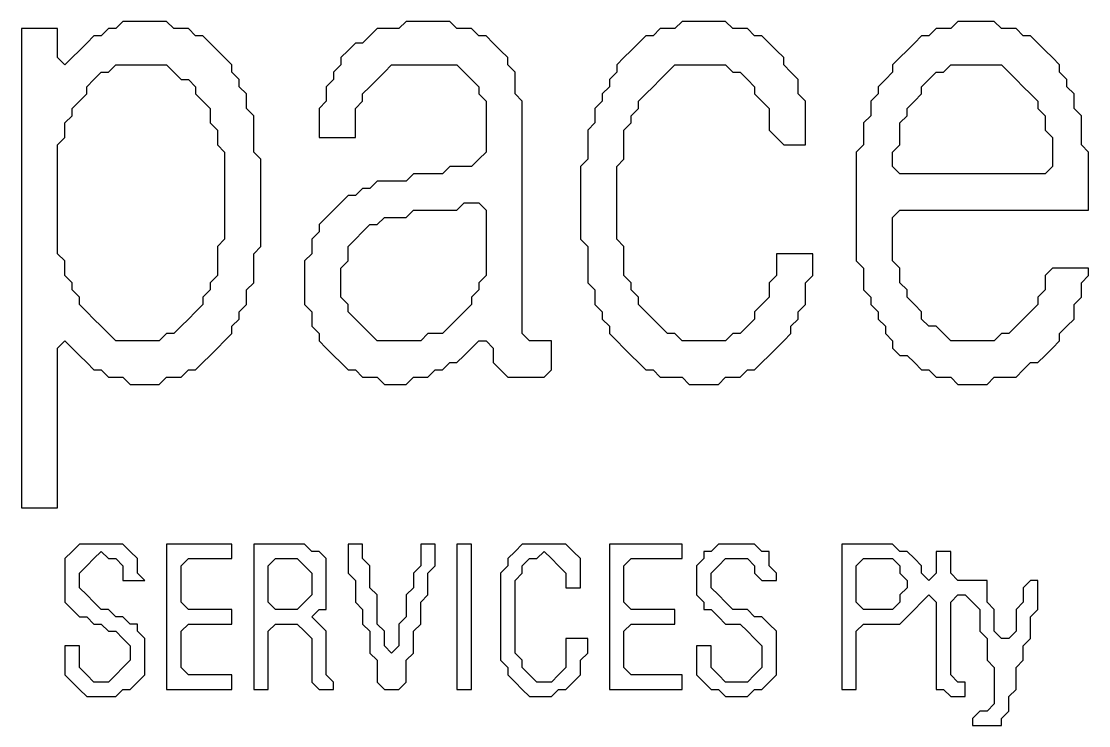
# Model space of a CAD drawing. Header units: metres. Extents: x 2.6 to 61.3, y 0.6 to 21.9.
# Drawn here: x 27.3 to 42, y 5.5 to 15.2 of the extents above; entities that cross this region are included whole.
import ezdxf

# ---------------------------------------------------------------- set-up
doc = ezdxf.new("R2010")
doc.units = ezdxf.units.M

msp = doc.modelspace()

# ---------------------------------------------------------------- linework, layer by layer
for points in [[(28.7, 15.2), (28.6, 15.1), (28.5, 15.1), (28.4, 15), (28.3, 15), (28.2, 14.9), (28.1, 14.8), (28, 14.7), (27.9, 14.6), (27.8, 14.7), (27.8, 14.8), (27.8, 14.9), (27.8, 15), (27.8, 15.1), (27.7, 15.1), (27.6, 15.1), (27.5, 15.1), (27.4, 15.1), (27.3, 15.1), (27.3, 15), (27.3, 14.9), (27.3, 14.8), (27.3, 14.7), (27.3, 14.6), (27.3, 14.5), (27.3, 14.4), (27.3, 14.3), (27.3, 14.2), (27.3, 14.1), (27.3, 14), (27.3, 13.9), (27.3, 13.8), (27.3, 13.7), (27.3, 13.6), (27.3, 13.5), (27.3, 13.4), (27.3, 13.3), (27.3, 13.2), (27.3, 13.1), (27.3, 13), (27.3, 12.9), (27.3, 12.8), (27.3, 12.7), (27.3, 12.6), (27.3, 12.5), (27.3, 12.4), (27.3, 12.3), (27.3, 12.2), (27.3, 12.1), (27.3, 12), (27.3, 11.9), (27.3, 11.8), (27.3, 11.7), (27.3, 11.6), (27.3, 11.5), (27.3, 11.4), (27.3, 11.3), (27.3, 11.2), (27.3, 11.1), (27.3, 11), (27.3, 10.9), (27.3, 10.8), (27.3, 10.7), (27.3, 10.6), (27.3, 10.5), (27.3, 10.4), (27.3, 10.3), (27.3, 10.2), (27.3, 10.1), (27.3, 10), (27.3, 9.9), (27.3, 9.8), (27.3, 9.7), (27.3, 9.6), (27.3, 9.5), (27.3, 9.4), (27.3, 9.3), (27.3, 9.2), (27.3, 9.1), (27.3, 9), (27.3, 8.9), (27.3, 8.8), (27.3, 8.7), (27.3, 8.6), (27.3, 8.5), (27.4, 8.5), (27.5, 8.5), (27.6, 8.5), (27.7, 8.5), (27.8, 8.5), (27.8, 8.6), (27.8, 8.7), (27.8, 8.8), (27.8, 8.9), (27.8, 9), (27.8, 9.1), (27.8, 9.2), (27.8, 9.3), (27.8, 9.4), (27.8, 9.5), (27.8, 9.6), (27.8, 9.7), (27.8, 9.8), (27.8, 9.9), (27.8, 10), (27.8, 10.1), (27.8, 10.2), (27.8, 10.3), (27.8, 10.4), (27.8, 10.5), (27.8, 10.6), (27.8, 10.7), (27.9, 10.8), (28, 10.7), (28.1, 10.6), (28.2, 10.5), (28.3, 10.4), (28.4, 10.4), (28.5, 10.3), (28.6, 10.3), (28.7, 10.3), (28.8, 10.2), (28.9, 10.2), (29, 10.2), (29.1, 10.2), (29.2, 10.2), (29.3, 10.3), (29.4, 10.3), (29.5, 10.3), (29.6, 10.4), (29.7, 10.4), (29.8, 10.5), (29.9, 10.6), (30, 10.7), (30.1, 10.8), (30.2, 10.9), (30.2, 11), (30.3, 11.1), (30.3, 11.2), (30.4, 11.3), (30.4, 11.4), (30.4, 11.5), (30.5, 11.6), (30.5, 11.7), (30.5, 11.8), (30.5, 11.9), (30.5, 12), (30.6, 12.1), (30.6, 12.2), (30.6, 12.3), (30.6, 12.4), (30.6, 12.5), (30.6, 12.6), (30.6, 12.7), (30.6, 12.8), (30.6, 12.9), (30.6, 13), (30.6, 13.1), (30.6, 13.2), (30.6, 13.3), (30.5, 13.4), (30.5, 13.5), (30.5, 13.6), (30.5, 13.7), (30.5, 13.8), (30.5, 13.9), (30.4, 14), (30.4, 14.1), (30.4, 14.2), (30.3, 14.3), (30.3, 14.4), (30.2, 14.5), (30.2, 14.6), (30.1, 14.7), (30, 14.8), (29.9, 14.9), (29.8, 15), (29.7, 15), (29.6, 15.1), (29.5, 15.1), (29.4, 15.1), (29.3, 15.2), (29.2, 15.2), (29.1, 15.2), (29, 15.2), (28.9, 15.2), (28.8, 15.2), (28.7, 15.2)], [(32.6, 15.2), (32.5, 15.1), (32.4, 15.1), (32.3, 15.1), (32.2, 15.1), (32.1, 15), (32, 14.9), (31.9, 14.9), (31.8, 14.8), (31.7, 14.7), (31.7, 14.6), (31.6, 14.5), (31.6, 14.4), (31.5, 14.3), (31.5, 14.2), (31.5, 14.1), (31.4, 14), (31.4, 13.9), (31.4, 13.8), (31.4, 13.7), (31.4, 13.6), (31.5, 13.6), (31.6, 13.6), (31.7, 13.6), (31.8, 13.6), (31.9, 13.6), (31.9, 13.7), (31.9, 13.8), (31.9, 13.9), (31.9, 14), (32, 14.1), (32, 14.2), (32.1, 14.3), (32.2, 14.4), (32.3, 14.5), (32.4, 14.6), (32.5, 14.6), (32.6, 14.6), (32.7, 14.6), (32.8, 14.6), (32.9, 14.6), (33, 14.6), (33.1, 14.6), (33.2, 14.6), (33.3, 14.6), (33.4, 14.5), (33.5, 14.4), (33.6, 14.3), (33.6, 14.2), (33.7, 14.1), (33.7, 14), (33.7, 13.9), (33.7, 13.8), (33.7, 13.7), (33.7, 13.6), (33.7, 13.5), (33.7, 13.4), (33.6, 13.3), (33.5, 13.2), (33.4, 13.2), (33.3, 13.2), (33.2, 13.2), (33.1, 13.1), (33, 13.1), (32.9, 13.1), (32.8, 13.1), (32.7, 13.1), (32.6, 13), (32.5, 13), (32.4, 13), (32.3, 13), (32.2, 13), (32.1, 12.9), (32, 12.9), (31.9, 12.8), (31.8, 12.8), (31.7, 12.7), (31.6, 12.6), (31.5, 12.5), (31.4, 12.4), (31.4, 12.3), (31.3, 12.2), (31.3, 12.1), (31.3, 12), (31.2, 11.9), (31.2, 11.8), (31.2, 11.7), (31.2, 11.6), (31.2, 11.5), (31.2, 11.4), (31.2, 11.3), (31.3, 11.2), (31.3, 11.1), (31.3, 11), (31.4, 10.9), (31.4, 10.8), (31.5, 10.7), (31.6, 10.6), (31.7, 10.5), (31.8, 10.4), (31.9, 10.4), (32, 10.3), (32.1, 10.3), (32.2, 10.3), (32.3, 10.2), (32.4, 10.2), (32.5, 10.2), (32.6, 10.2), (32.7, 10.3), (32.8, 10.3), (32.9, 10.3), (33, 10.4), (33.1, 10.4), (33.2, 10.5), (33.3, 10.5), (33.4, 10.6), (33.5, 10.7), (33.6, 10.8), (33.7, 10.8), (33.8, 10.7), (33.8, 10.6), (33.8, 10.5), (33.9, 10.4), (34, 10.3), (34.1, 10.3), (34.2, 10.3), (34.3, 10.3), (34.4, 10.3), (34.5, 10.3), (34.6, 10.4), (34.6, 10.5), (34.6, 10.6), (34.6, 10.7), (34.6, 10.8), (34.5, 10.8), (34.4, 10.8), (34.3, 10.8), (34.2, 10.9), (34.2, 11), (34.2, 11.1), (34.2, 11.2), (34.2, 11.3), (34.2, 11.4), (34.2, 11.5), (34.2, 11.6), (34.2, 11.7), (34.2, 11.8), (34.2, 11.9), (34.2, 12), (34.2, 12.1), (34.2, 12.2), (34.2, 12.3), (34.2, 12.4), (34.2, 12.5), (34.2, 12.6), (34.2, 12.7), (34.2, 12.8), (34.2, 12.9), (34.2, 13), (34.2, 13.1), (34.2, 13.2), (34.2, 13.3), (34.2, 13.4), (34.2, 13.5), (34.2, 13.6), (34.2, 13.7), (34.2, 13.8), (34.2, 13.9), (34.2, 14), (34.2, 14.1), (34.1, 14.2), (34.1, 14.3), (34.1, 14.4), (34.1, 14.5), (34, 14.6), (34, 14.7), (33.9, 14.8), (33.8, 14.9), (33.7, 15), (33.6, 15), (33.5, 15.1), (33.4, 15.1), (33.3, 15.1), (33.2, 15.2), (33.1, 15.2), (33, 15.2), (32.9, 15.2), (32.8, 15.2), (32.7, 15.2), (32.6, 15.2)], [(36.4, 15.2), (36.3, 15.1), (36.2, 15.1), (36.1, 15.1), (36, 15), (35.9, 15), (35.8, 14.9), (35.7, 14.8), (35.6, 14.7), (35.5, 14.6), (35.5, 14.5), (35.4, 14.4), (35.4, 14.3), (35.3, 14.2), (35.3, 14.1), (35.2, 14), (35.2, 13.9), (35.2, 13.8), (35.1, 13.7), (35.1, 13.6), (35.1, 13.5), (35.1, 13.4), (35.1, 13.3), (35, 13.2), (35, 13.1), (35, 13), (35, 12.9), (35, 12.8), (35, 12.7), (35, 12.6), (35, 12.5), (35, 12.4), (35, 12.3), (35, 12.2), (35.1, 12.1), (35.1, 12), (35.1, 11.9), (35.1, 11.8), (35.1, 11.7), (35.1, 11.6), (35.2, 11.5), (35.2, 11.4), (35.2, 11.3), (35.3, 11.2), (35.3, 11.1), (35.4, 11), (35.4, 10.9), (35.5, 10.8), (35.6, 10.7), (35.7, 10.6), (35.8, 10.5), (35.9, 10.4), (36, 10.4), (36.1, 10.3), (36.2, 10.3), (36.3, 10.3), (36.4, 10.3), (36.5, 10.2), (36.6, 10.2), (36.7, 10.2), (36.8, 10.2), (36.9, 10.2), (37, 10.3), (37.1, 10.3), (37.2, 10.3), (37.3, 10.4), (37.4, 10.4), (37.5, 10.5), (37.6, 10.6), (37.7, 10.7), (37.8, 10.8), (37.9, 10.9), (37.9, 11), (38, 11.1), (38, 11.2), (38.1, 11.3), (38.1, 11.4), (38.1, 11.5), (38.1, 11.6), (38.2, 11.7), (38.2, 11.8), (38.2, 11.9), (38.2, 12), (38.1, 12), (38, 12), (37.9, 12), (37.8, 12), (37.7, 12), (37.7, 11.9), (37.7, 11.8), (37.7, 11.7), (37.6, 11.6), (37.6, 11.5), (37.6, 11.4), (37.5, 11.3), (37.4, 11.2), (37.4, 11.1), (37.3, 11), (37.2, 10.9), (37.1, 10.9), (37, 10.8), (36.9, 10.8), (36.8, 10.8), (36.7, 10.8), (36.6, 10.8), (36.5, 10.8), (36.4, 10.8), (36.3, 10.9), (36.2, 10.9), (36.1, 11), (36, 11.1), (35.9, 11.2), (35.8, 11.3), (35.8, 11.4), (35.7, 11.5), (35.7, 11.6), (35.6, 11.7), (35.6, 11.8), (35.6, 11.9), (35.6, 12), (35.6, 12.1), (35.5, 12.2), (35.5, 12.3), (35.5, 12.4), (35.5, 12.5), (35.5, 12.6), (35.5, 12.7), (35.5, 12.8), (35.5, 12.9), (35.5, 13), (35.5, 13.1), (35.5, 13.2), (35.6, 13.3), (35.6, 13.4), (35.6, 13.5), (35.6, 13.6), (35.6, 13.7), (35.7, 13.8), (35.7, 13.9), (35.8, 14), (35.8, 14.1), (35.9, 14.2), (36, 14.3), (36.1, 14.4), (36.2, 14.5), (36.3, 14.6), (36.4, 14.6), (36.5, 14.6), (36.6, 14.6), (36.7, 14.6), (36.8, 14.6), (36.9, 14.6), (37, 14.6), (37.1, 14.5), (37.2, 14.5), (37.3, 14.4), (37.4, 14.3), (37.4, 14.2), (37.5, 14.1), (37.6, 14), (37.6, 13.9), (37.6, 13.8), (37.6, 13.7), (37.7, 13.6), (37.8, 13.5), (37.9, 13.5), (38, 13.5), (38.1, 13.5), (38.1, 13.6), (38.1, 13.7), (38.1, 13.8), (38.1, 13.9), (38.1, 14), (38.1, 14.1), (38, 14.2), (38, 14.3), (38, 14.4), (37.9, 14.5), (37.8, 14.6), (37.8, 14.7), (37.7, 14.8), (37.6, 14.9), (37.5, 15), (37.4, 15), (37.3, 15.1), (37.2, 15.1), (37.1, 15.1), (37, 15.2), (36.9, 15.2), (36.8, 15.2), (36.7, 15.2), (36.6, 15.2), (36.5, 15.2), (36.4, 15.2)], [(40.2, 15.2), (40.1, 15.1), (40, 15.1), (39.9, 15.1), (39.8, 15), (39.7, 15), (39.6, 14.9), (39.5, 14.8), (39.4, 14.7), (39.3, 14.6), (39.3, 14.5), (39.2, 14.4), (39.1, 14.3), (39.1, 14.2), (39, 14.1), (39, 14), (39, 13.9), (38.9, 13.8), (38.9, 13.7), (38.9, 13.6), (38.9, 13.5), (38.8, 13.4), (38.8, 13.3), (38.8, 13.2), (38.8, 13.1), (38.8, 13), (38.8, 12.9), (38.8, 12.8), (38.8, 12.7), (38.8, 12.6), (38.8, 12.5), (38.8, 12.4), (38.8, 12.3), (38.8, 12.2), (38.8, 12.1), (38.8, 12), (38.8, 11.9), (38.9, 11.8), (38.9, 11.7), (38.9, 11.6), (38.9, 11.5), (39, 11.4), (39, 11.3), (39.1, 11.2), (39.1, 11.1), (39.2, 11), (39.2, 10.9), (39.3, 10.8), (39.3, 10.7), (39.4, 10.6), (39.5, 10.6), (39.6, 10.5), (39.7, 10.4), (39.8, 10.4), (39.9, 10.3), (40, 10.3), (40.1, 10.3), (40.2, 10.2), (40.3, 10.2), (40.4, 10.2), (40.5, 10.2), (40.6, 10.2), (40.7, 10.3), (40.8, 10.3), (40.9, 10.3), (41, 10.3), (41.1, 10.4), (41.2, 10.5), (41.3, 10.5), (41.4, 10.6), (41.5, 10.7), (41.6, 10.8), (41.6, 10.9), (41.7, 11), (41.8, 11.1), (41.8, 11.2), (41.8, 11.3), (41.9, 11.4), (41.9, 11.5), (41.9, 11.6), (42, 11.7), (42, 11.8), (41.9, 11.8), (41.8, 11.8), (41.7, 11.8), (41.6, 11.8), (41.5, 11.8), (41.4, 11.7), (41.4, 11.6), (41.4, 11.5), (41.3, 11.4), (41.3, 11.3), (41.2, 11.2), (41.1, 11.1), (41, 11), (40.9, 10.9), (40.8, 10.9), (40.7, 10.8), (40.6, 10.8), (40.5, 10.8), (40.4, 10.8), (40.3, 10.8), (40.2, 10.8), (40.1, 10.8), (40, 10.9), (39.9, 11), (39.8, 11), (39.7, 11.1), (39.7, 11.2), (39.6, 11.3), (39.5, 11.4), (39.5, 11.5), (39.4, 11.6), (39.4, 11.7), (39.4, 11.8), (39.3, 11.9), (39.3, 12), (39.3, 12.1), (39.3, 12.2), (39.3, 12.3), (39.3, 12.4), (39.3, 12.5), (39.4, 12.6), (39.5, 12.6), (39.6, 12.6), (39.7, 12.6), (39.8, 12.6), (39.9, 12.6), (40, 12.6), (40.1, 12.6), (40.2, 12.6), (40.3, 12.6), (40.4, 12.6), (40.5, 12.6), (40.6, 12.6), (40.7, 12.6), (40.8, 12.6), (40.9, 12.6), (41, 12.6), (41.1, 12.6), (41.2, 12.6), (41.3, 12.6), (41.4, 12.6), (41.5, 12.6), (41.6, 12.6), (41.7, 12.6), (41.8, 12.6), (41.9, 12.6), (42, 12.6), (42, 12.7), (42, 12.8), (42, 12.9), (42, 13), (42, 13.1), (42, 13.2), (42, 13.3), (42, 13.4), (41.9, 13.5), (41.9, 13.6), (41.9, 13.7), (41.9, 13.8), (41.9, 13.9), (41.8, 14), (41.8, 14.1), (41.8, 14.2), (41.7, 14.3), (41.7, 14.4), (41.6, 14.5), (41.6, 14.6), (41.5, 14.7), (41.4, 14.8), (41.3, 14.9), (41.2, 15), (41.1, 15), (41, 15.1), (40.9, 15.1), (40.8, 15.1), (40.7, 15.2), (40.6, 15.2), (40.5, 15.2), (40.4, 15.2), (40.3, 15.2), (40.2, 15.2)], [(28.5, 14.5), (28.6, 14.6), (28.7, 14.6), (28.8, 14.6), (28.9, 14.6), (29, 14.6), (29.1, 14.6), (29.2, 14.6), (29.3, 14.6), (29.4, 14.5), (29.5, 14.4), (29.6, 14.4), (29.7, 14.3), (29.7, 14.2), (29.8, 14.1), (29.9, 14), (29.9, 13.9), (29.9, 13.8), (30, 13.7), (30, 13.6), (30, 13.5), (30.1, 13.4), (30.1, 13.3), (30.1, 13.2), (30.1, 13.1), (30.1, 13), (30.1, 12.9), (30.1, 12.8), (30.1, 12.7), (30.1, 12.6), (30.1, 12.5), (30.1, 12.4), (30.1, 12.3), (30.1, 12.2), (30, 12.1), (30, 12), (30, 11.9), (30, 11.8), (30, 11.7), (29.9, 11.6), (29.9, 11.5), (29.8, 11.4), (29.8, 11.3), (29.7, 11.2), (29.6, 11.1), (29.5, 11), (29.4, 10.9), (29.3, 10.9), (29.2, 10.8), (29.1, 10.8), (29, 10.8), (28.9, 10.8), (28.8, 10.8), (28.7, 10.8), (28.6, 10.8), (28.5, 10.9), (28.4, 11), (28.3, 11.1), (28.2, 11.2), (28.1, 11.3), (28.1, 11.4), (28, 11.5), (28, 11.6), (27.9, 11.7), (27.9, 11.8), (27.9, 11.9), (27.8, 12), (27.8, 12.1), (27.8, 12.2), (27.8, 12.3), (27.8, 12.4), (27.8, 12.5), (27.8, 12.6), (27.8, 12.7), (27.8, 12.8), (27.8, 12.9), (27.8, 13), (27.8, 13.1), (27.8, 13.2), (27.8, 13.3), (27.8, 13.4), (27.8, 13.5), (27.9, 13.6), (27.9, 13.7), (27.9, 13.8), (28, 13.9), (28, 14), (28.1, 14.1), (28.2, 14.2), (28.2, 14.3), (28.3, 14.4), (28.4, 14.5), (28.5, 14.5)], [(40, 14.5), (40.1, 14.6), (40.2, 14.6), (40.3, 14.6), (40.4, 14.6), (40.5, 14.6), (40.6, 14.6), (40.7, 14.6), (40.8, 14.6), (40.9, 14.5), (41, 14.4), (41.1, 14.3), (41.2, 14.2), (41.3, 14.1), (41.3, 14), (41.4, 13.9), (41.4, 13.8), (41.4, 13.7), (41.5, 13.6), (41.5, 13.5), (41.5, 13.4), (41.5, 13.3), (41.5, 13.2), (41.4, 13.1), (41.3, 13.1), (41.2, 13.1), (41.1, 13.1), (41, 13.1), (40.9, 13.1), (40.8, 13.1), (40.7, 13.1), (40.6, 13.1), (40.5, 13.1), (40.4, 13.1), (40.3, 13.1), (40.2, 13.1), (40.1, 13.1), (40, 13.1), (39.9, 13.1), (39.8, 13.1), (39.7, 13.1), (39.6, 13.1), (39.5, 13.1), (39.4, 13.1), (39.3, 13.2), (39.3, 13.3), (39.3, 13.4), (39.4, 13.5), (39.4, 13.6), (39.4, 13.7), (39.4, 13.8), (39.5, 13.9), (39.5, 14), (39.6, 14.1), (39.7, 14.2), (39.7, 14.3), (39.8, 14.4), (39.9, 14.5), (40, 14.5)], [(33.3, 12.6), (33.4, 12.7), (33.5, 12.7), (33.6, 12.7), (33.7, 12.6), (33.7, 12.5), (33.7, 12.4), (33.7, 12.3), (33.7, 12.2), (33.7, 12.1), (33.7, 12), (33.7, 11.9), (33.7, 11.8), (33.7, 11.7), (33.6, 11.6), (33.6, 11.5), (33.5, 11.4), (33.5, 11.3), (33.4, 11.2), (33.3, 11.1), (33.2, 11), (33.1, 10.9), (33, 10.9), (32.9, 10.9), (32.8, 10.8), (32.7, 10.8), (32.6, 10.8), (32.5, 10.8), (32.4, 10.8), (32.3, 10.8), (32.2, 10.8), (32.1, 10.9), (32, 11), (31.9, 11.1), (31.8, 11.2), (31.8, 11.3), (31.7, 11.4), (31.7, 11.5), (31.7, 11.6), (31.7, 11.7), (31.7, 11.8), (31.8, 11.9), (31.8, 12), (31.8, 12.1), (31.9, 12.2), (32, 12.3), (32.1, 12.4), (32.2, 12.4), (32.3, 12.5), (32.4, 12.5), (32.5, 12.5), (32.6, 12.5), (32.7, 12.6), (32.8, 12.6), (32.9, 12.6), (33, 12.6), (33.1, 12.6), (33.2, 12.6), (33.3, 12.6)], [(28.1, 8), (28, 7.9), (27.9, 7.8), (27.9, 7.7), (27.9, 7.6), (27.9, 7.5), (27.9, 7.4), (27.9, 7.3), (27.9, 7.2), (28, 7.1), (28.1, 7), (28.2, 7), (28.3, 6.9), (28.4, 6.9), (28.5, 6.8), (28.6, 6.8), (28.7, 6.7), (28.8, 6.6), (28.8, 6.5), (28.8, 6.4), (28.7, 6.3), (28.6, 6.2), (28.5, 6.1), (28.4, 6.1), (28.3, 6.1), (28.2, 6.2), (28.1, 6.3), (28.1, 6.4), (28.1, 6.5), (28.1, 6.6), (28, 6.6), (27.9, 6.6), (27.9, 6.5), (27.9, 6.4), (27.9, 6.3), (27.9, 6.2), (28, 6.1), (28.1, 6), (28.2, 5.9), (28.3, 5.9), (28.4, 5.9), (28.5, 5.9), (28.6, 5.9), (28.7, 6), (28.8, 6), (28.9, 6.1), (29, 6.2), (29, 6.3), (29, 6.4), (29, 6.5), (29, 6.6), (29, 6.7), (28.9, 6.8), (28.9, 6.9), (28.8, 6.9), (28.7, 7), (28.6, 7), (28.5, 7.1), (28.4, 7.1), (28.3, 7.2), (28.2, 7.3), (28.1, 7.4), (28.1, 7.5), (28.1, 7.6), (28.2, 7.7), (28.3, 7.8), (28.4, 7.9), (28.5, 7.8), (28.6, 7.8), (28.7, 7.7), (28.7, 7.6), (28.7, 7.5), (28.8, 7.5), (28.9, 7.5), (29, 7.5), (28.9, 7.6), (28.9, 7.7), (28.9, 7.8), (28.8, 7.9), (28.7, 8), (28.6, 8), (28.5, 8), (28.4, 8), (28.3, 8), (28.2, 8), (28.1, 8)], [(29.3, 8), (29.3, 7.9), (29.3, 7.8), (29.3, 7.7), (29.3, 7.6), (29.3, 7.5), (29.3, 7.4), (29.3, 7.3), (29.3, 7.2), (29.3, 7.1), (29.3, 7), (29.3, 6.9), (29.3, 6.8), (29.3, 6.7), (29.3, 6.6), (29.3, 6.5), (29.3, 6.4), (29.3, 6.3), (29.3, 6.2), (29.3, 6.1), (29.3, 6), (29.4, 6), (29.5, 6), (29.6, 6), (29.7, 6), (29.8, 6), (29.9, 6), (30, 6), (30.1, 6), (30.2, 6), (30.2, 6.1), (30.2, 6.2), (30.1, 6.2), (30, 6.2), (29.9, 6.2), (29.8, 6.2), (29.7, 6.2), (29.6, 6.2), (29.5, 6.3), (29.5, 6.4), (29.5, 6.5), (29.5, 6.6), (29.5, 6.7), (29.5, 6.8), (29.6, 6.9), (29.7, 6.9), (29.8, 6.9), (29.9, 6.9), (30, 6.9), (30.1, 6.9), (30.2, 6.9), (30.2, 7), (30.2, 7.1), (30.1, 7.1), (30, 7.1), (29.9, 7.1), (29.8, 7.1), (29.7, 7.1), (29.6, 7.1), (29.5, 7.2), (29.5, 7.3), (29.5, 7.4), (29.5, 7.5), (29.5, 7.6), (29.5, 7.7), (29.6, 7.8), (29.7, 7.8), (29.8, 7.8), (29.9, 7.8), (30, 7.8), (30.1, 7.8), (30.2, 7.8), (30.2, 7.9), (30.2, 8), (30.1, 8), (30, 8), (29.9, 8), (29.8, 8), (29.7, 8), (29.6, 8), (29.5, 8), (29.4, 8), (29.3, 8)], [(30.5, 8), (30.5, 7.9), (30.5, 7.8), (30.5, 7.7), (30.5, 7.6), (30.5, 7.5), (30.5, 7.4), (30.5, 7.3), (30.5, 7.2), (30.5, 7.1), (30.5, 7), (30.5, 6.9), (30.5, 6.8), (30.5, 6.7), (30.5, 6.6), (30.5, 6.5), (30.5, 6.4), (30.5, 6.3), (30.5, 6.2), (30.5, 6.1), (30.5, 6), (30.6, 6), (30.7, 6), (30.7, 6.1), (30.7, 6.2), (30.7, 6.3), (30.7, 6.4), (30.7, 6.5), (30.7, 6.6), (30.7, 6.7), (30.7, 6.8), (30.8, 6.9), (30.9, 6.9), (31, 6.9), (31.1, 6.9), (31.2, 6.8), (31.3, 6.7), (31.3, 6.6), (31.3, 6.5), (31.3, 6.4), (31.3, 6.3), (31.3, 6.2), (31.3, 6.1), (31.4, 6), (31.5, 6), (31.6, 6), (31.6, 6.1), (31.5, 6.2), (31.5, 6.3), (31.5, 6.4), (31.5, 6.5), (31.5, 6.6), (31.5, 6.7), (31.5, 6.8), (31.4, 6.9), (31.3, 7), (31.4, 7.1), (31.5, 7.1), (31.5, 7.2), (31.5, 7.3), (31.5, 7.4), (31.5, 7.5), (31.5, 7.6), (31.5, 7.7), (31.5, 7.8), (31.4, 7.9), (31.3, 7.9), (31.2, 8), (31.1, 8), (31, 8), (30.9, 8), (30.8, 8), (30.7, 8), (30.6, 8), (30.5, 8)], [(31.8, 8), (31.8, 7.9), (31.8, 7.8), (31.8, 7.7), (31.8, 7.6), (31.9, 7.5), (31.9, 7.4), (31.9, 7.3), (31.9, 7.2), (32, 7.1), (32, 7), (32, 6.9), (32.1, 6.8), (32.1, 6.7), (32.1, 6.6), (32.1, 6.5), (32.2, 6.4), (32.2, 6.3), (32.2, 6.2), (32.2, 6.1), (32.3, 6), (32.4, 6), (32.5, 6), (32.6, 6.1), (32.6, 6.2), (32.6, 6.3), (32.6, 6.4), (32.7, 6.5), (32.7, 6.6), (32.7, 6.7), (32.7, 6.8), (32.8, 6.9), (32.8, 7), (32.8, 7.1), (32.8, 7.2), (32.9, 7.3), (32.9, 7.4), (32.9, 7.5), (32.9, 7.6), (33, 7.7), (33, 7.8), (33, 7.9), (33, 8), (32.9, 8), (32.8, 8), (32.8, 7.9), (32.8, 7.8), (32.8, 7.7), (32.7, 7.6), (32.7, 7.5), (32.7, 7.4), (32.6, 7.3), (32.6, 7.2), (32.6, 7.1), (32.6, 7), (32.5, 6.9), (32.5, 6.8), (32.5, 6.7), (32.5, 6.6), (32.4, 6.5), (32.3, 6.6), (32.3, 6.7), (32.3, 6.8), (32.2, 6.9), (32.2, 7), (32.2, 7.1), (32.2, 7.2), (32.2, 7.3), (32.1, 7.4), (32.1, 7.5), (32.1, 7.6), (32.1, 7.7), (32, 7.8), (32, 7.9), (32, 8), (31.9, 8), (31.8, 8)], [(33.3, 8), (33.3, 7.9), (33.3, 7.8), (33.3, 7.7), (33.3, 7.6), (33.3, 7.5), (33.3, 7.4), (33.3, 7.3), (33.3, 7.2), (33.3, 7.1), (33.3, 7), (33.3, 6.9), (33.3, 6.8), (33.3, 6.7), (33.3, 6.6), (33.3, 6.5), (33.3, 6.4), (33.3, 6.3), (33.3, 6.2), (33.3, 6.1), (33.3, 6), (33.4, 6), (33.5, 6), (33.5, 6.1), (33.5, 6.2), (33.5, 6.3), (33.5, 6.4), (33.5, 6.5), (33.5, 6.6), (33.5, 6.7), (33.5, 6.8), (33.5, 6.9), (33.5, 7), (33.5, 7.1), (33.5, 7.2), (33.5, 7.3), (33.5, 7.4), (33.5, 7.5), (33.5, 7.6), (33.5, 7.7), (33.5, 7.8), (33.5, 7.9), (33.5, 8), (33.4, 8), (33.3, 8)], [(34.2, 8), (34.1, 7.9), (34, 7.8), (34, 7.7), (33.9, 7.6), (33.9, 7.5), (33.9, 7.4), (33.9, 7.3), (33.9, 7.2), (33.9, 7.1), (33.9, 7), (33.9, 6.9), (33.9, 6.8), (33.9, 6.7), (33.9, 6.6), (33.9, 6.5), (33.9, 6.4), (34, 6.3), (34, 6.2), (34.1, 6.1), (34.2, 6), (34.3, 5.9), (34.4, 5.9), (34.5, 5.9), (34.6, 5.9), (34.7, 6), (34.8, 6), (34.9, 6.1), (35, 6.2), (35, 6.3), (35, 6.4), (35.1, 6.5), (35.1, 6.6), (35.1, 6.7), (35, 6.7), (34.9, 6.7), (34.8, 6.7), (34.8, 6.6), (34.8, 6.5), (34.8, 6.4), (34.8, 6.3), (34.7, 6.2), (34.6, 6.1), (34.5, 6.1), (34.4, 6.1), (34.3, 6.2), (34.2, 6.3), (34.2, 6.4), (34.1, 6.5), (34.1, 6.6), (34.1, 6.7), (34.1, 6.8), (34.1, 6.9), (34.1, 7), (34.1, 7.1), (34.1, 7.2), (34.1, 7.3), (34.1, 7.4), (34.1, 7.5), (34.2, 7.6), (34.2, 7.7), (34.3, 7.8), (34.4, 7.8), (34.5, 7.9), (34.6, 7.8), (34.7, 7.7), (34.8, 7.6), (34.8, 7.5), (34.8, 7.4), (34.9, 7.4), (35, 7.4), (35, 7.5), (35, 7.6), (35, 7.7), (35, 7.8), (34.9, 7.9), (34.8, 8), (34.7, 8), (34.6, 8), (34.5, 8), (34.4, 8), (34.3, 8), (34.2, 8)], [(35.4, 8), (35.4, 7.9), (35.4, 7.8), (35.4, 7.7), (35.4, 7.6), (35.4, 7.5), (35.4, 7.4), (35.4, 7.3), (35.4, 7.2), (35.4, 7.1), (35.4, 7), (35.4, 6.9), (35.4, 6.8), (35.4, 6.7), (35.4, 6.6), (35.4, 6.5), (35.4, 6.4), (35.4, 6.3), (35.4, 6.2), (35.4, 6.1), (35.4, 6), (35.5, 6), (35.6, 6), (35.7, 6), (35.8, 6), (35.9, 6), (36, 6), (36.1, 6), (36.2, 6), (36.3, 6), (36.4, 6), (36.4, 6.1), (36.4, 6.2), (36.3, 6.2), (36.2, 6.2), (36.1, 6.2), (36, 6.2), (35.9, 6.2), (35.8, 6.2), (35.7, 6.2), (35.6, 6.3), (35.6, 6.4), (35.6, 6.5), (35.6, 6.6), (35.6, 6.7), (35.6, 6.8), (35.7, 6.9), (35.8, 6.9), (35.9, 6.9), (36, 6.9), (36.1, 6.9), (36.2, 6.9), (36.3, 6.9), (36.3, 7), (36.3, 7.1), (36.2, 7.1), (36.1, 7.1), (36, 7.1), (35.9, 7.1), (35.8, 7.1), (35.7, 7.1), (35.6, 7.2), (35.6, 7.3), (35.6, 7.4), (35.6, 7.5), (35.6, 7.6), (35.6, 7.7), (35.7, 7.8), (35.8, 7.8), (35.9, 7.8), (36, 7.8), (36.1, 7.8), (36.2, 7.8), (36.3, 7.8), (36.4, 7.8), (36.4, 7.9), (36.4, 8), (36.3, 8), (36.2, 8), (36.1, 8), (36, 8), (35.9, 8), (35.8, 8), (35.7, 8), (35.6, 8), (35.5, 8), (35.4, 8)], [(36.9, 8), (36.8, 7.9), (36.7, 7.9), (36.7, 7.8), (36.6, 7.7), (36.6, 7.6), (36.6, 7.5), (36.6, 7.4), (36.6, 7.3), (36.7, 7.2), (36.7, 7.1), (36.8, 7.1), (36.9, 7), (37, 6.9), (37.1, 6.9), (37.2, 6.9), (37.3, 6.8), (37.4, 6.7), (37.5, 6.6), (37.5, 6.5), (37.5, 6.4), (37.5, 6.3), (37.4, 6.2), (37.3, 6.1), (37.2, 6.1), (37.1, 6.1), (37, 6.1), (36.9, 6.2), (36.8, 6.3), (36.8, 6.4), (36.8, 6.5), (36.8, 6.6), (36.7, 6.6), (36.6, 6.6), (36.6, 6.5), (36.6, 6.4), (36.6, 6.3), (36.6, 6.2), (36.7, 6.1), (36.8, 6), (36.9, 6), (37, 5.9), (37.1, 5.9), (37.2, 5.9), (37.3, 5.9), (37.4, 6), (37.5, 6), (37.6, 6.1), (37.7, 6.2), (37.7, 6.3), (37.7, 6.4), (37.7, 6.5), (37.7, 6.6), (37.7, 6.7), (37.7, 6.8), (37.6, 6.9), (37.5, 7), (37.4, 7), (37.3, 7.1), (37.2, 7.1), (37.1, 7.1), (37, 7.2), (36.9, 7.3), (36.8, 7.4), (36.8, 7.5), (36.8, 7.6), (36.9, 7.7), (37, 7.8), (37.1, 7.8), (37.2, 7.8), (37.3, 7.8), (37.4, 7.7), (37.4, 7.6), (37.5, 7.5), (37.6, 7.5), (37.7, 7.5), (37.7, 7.6), (37.6, 7.7), (37.6, 7.8), (37.6, 7.9), (37.5, 7.9), (37.4, 8), (37.3, 8), (37.2, 8), (37.1, 8), (37, 8), (36.9, 8)], [(38.6, 8), (38.6, 7.9), (38.6, 7.8), (38.6, 7.7), (38.6, 7.6), (38.6, 7.5), (38.6, 7.4), (38.6, 7.3), (38.6, 7.2), (38.6, 7.1), (38.6, 7), (38.6, 6.9), (38.6, 6.8), (38.6, 6.7), (38.6, 6.6), (38.6, 6.5), (38.6, 6.4), (38.6, 6.3), (38.6, 6.2), (38.6, 6.1), (38.6, 6), (38.7, 6), (38.8, 6), (38.8, 6.1), (38.8, 6.2), (38.8, 6.3), (38.8, 6.4), (38.8, 6.5), (38.8, 6.6), (38.8, 6.7), (38.8, 6.8), (38.9, 6.9), (39, 6.9), (39.1, 6.9), (39.2, 6.9), (39.3, 6.9), (39.4, 6.9), (39.5, 7), (39.6, 7.1), (39.7, 7.2), (39.8, 7.3), (39.9, 7.2), (39.9, 7.1), (39.9, 7), (39.9, 6.9), (39.9, 6.8), (39.9, 6.7), (39.9, 6.6), (39.9, 6.5), (39.9, 6.4), (39.9, 6.3), (39.9, 6.2), (39.9, 6.1), (39.9, 6), (40, 6), (40.1, 5.9), (40.2, 5.9), (40.3, 5.9), (40.3, 6), (40.3, 6.1), (40.2, 6.1), (40.1, 6.2), (40.1, 6.3), (40.1, 6.4), (40.1, 6.5), (40.1, 6.6), (40.1, 6.7), (40.1, 6.8), (40.1, 6.9), (40.1, 7), (40.1, 7.1), (40.1, 7.2), (40.2, 7.3), (40.3, 7.3), (40.4, 7.2), (40.5, 7.1), (40.5, 7), (40.5, 6.9), (40.5, 6.8), (40.6, 6.7), (40.6, 6.6), (40.6, 6.5), (40.6, 6.4), (40.7, 6.3), (40.7, 6.2), (40.7, 6.1), (40.7, 6), (40.7, 5.9), (40.7, 5.8), (40.6, 5.7), (40.5, 5.7), (40.4, 5.6), (40.4, 5.5), (40.5, 5.5), (40.6, 5.5), (40.7, 5.5), (40.8, 5.5), (40.8, 5.6), (40.9, 5.7), (40.9, 5.8), (40.9, 5.9), (41, 6), (41, 6.1), (41, 6.2), (41, 6.3), (41.1, 6.4), (41.1, 6.5), (41.1, 6.6), (41.2, 6.7), (41.2, 6.8), (41.2, 6.9), (41.2, 7), (41.3, 7.1), (41.3, 7.2), (41.3, 7.3), (41.3, 7.4), (41.3, 7.5), (41.2, 7.5), (41.1, 7.4), (41.1, 7.3), (41.1, 7.2), (41, 7.1), (41, 7), (41, 6.9), (41, 6.8), (40.9, 6.7), (40.8, 6.7), (40.7, 6.8), (40.7, 6.9), (40.7, 7), (40.7, 7.1), (40.6, 7.2), (40.6, 7.3), (40.6, 7.4), (40.6, 7.5), (40.5, 7.5), (40.4, 7.5), (40.3, 7.5), (40.2, 7.5), (40.1, 7.6), (40.1, 7.7), (40.1, 7.8), (40.1, 7.9), (40, 7.9), (39.9, 7.9), (39.9, 7.8), (39.9, 7.7), (39.9, 7.6), (39.8, 7.5), (39.7, 7.6), (39.7, 7.7), (39.6, 7.8), (39.5, 7.9), (39.4, 7.9), (39.3, 8), (39.2, 8), (39.1, 8), (39, 8), (38.9, 8), (38.8, 8), (38.7, 8), (38.6, 8)], [(30.7, 7.7), (30.8, 7.8), (30.9, 7.8), (31, 7.8), (31.1, 7.8), (31.2, 7.7), (31.3, 7.6), (31.3, 7.5), (31.3, 7.4), (31.3, 7.3), (31.2, 7.2), (31.1, 7.1), (31, 7.1), (30.9, 7.1), (30.8, 7.1), (30.7, 7.2), (30.7, 7.3), (30.7, 7.4), (30.7, 7.5), (30.7, 7.6), (30.7, 7.7)], [(38.8, 7.7), (38.9, 7.8), (39, 7.8), (39.1, 7.8), (39.2, 7.8), (39.3, 7.8), (39.4, 7.7), (39.4, 7.6), (39.5, 7.5), (39.5, 7.4), (39.4, 7.3), (39.4, 7.2), (39.3, 7.1), (39.2, 7.1), (39.1, 7.1), (39, 7.1), (38.9, 7.1), (38.8, 7.2), (38.8, 7.3), (38.8, 7.4), (38.8, 7.5), (38.8, 7.6), (38.8, 7.7)]]:
    msp.add_lwpolyline(points)

doc.saveas('drawing.dxf')
